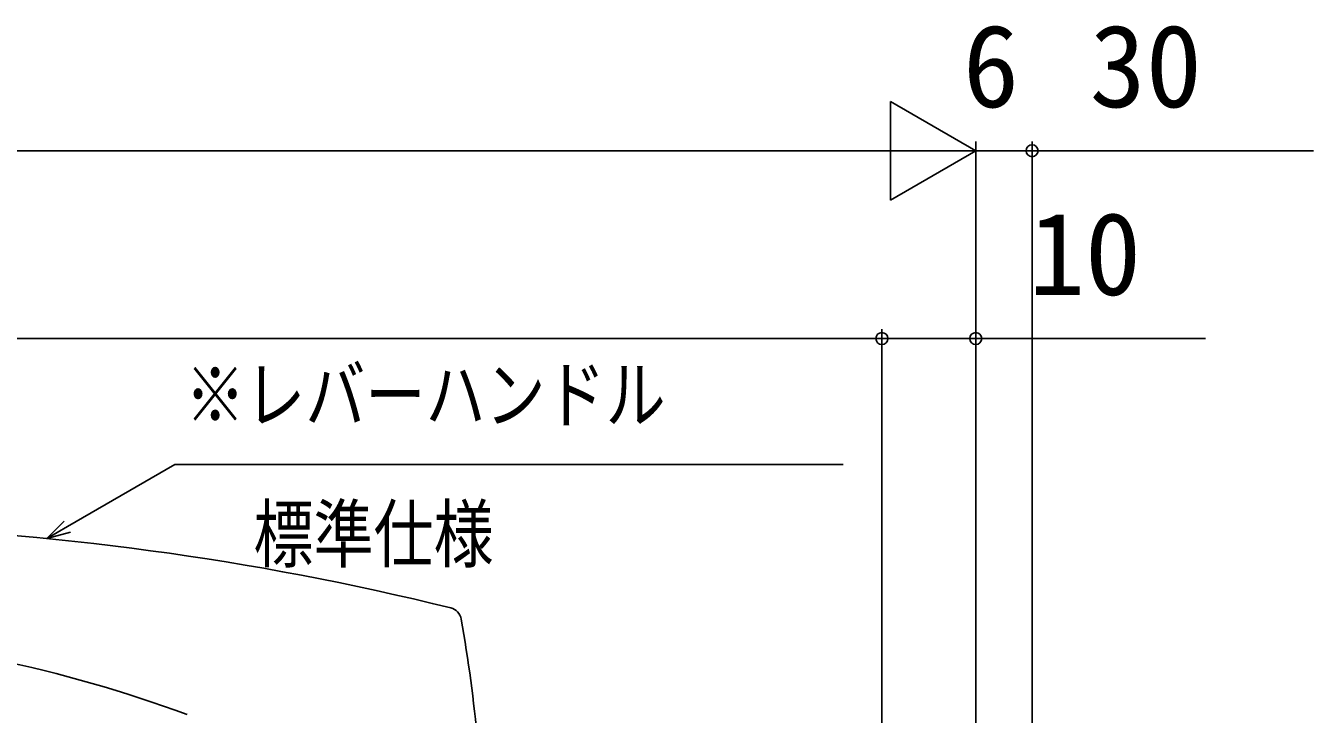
# Model space of a CAD drawing. Units: millimetres, scale not verified. Extents: x -525 to 525, y -783 to 779.
# Drawn here: x 258.8 to 395.1, y 75.6 to 149 of the extents above; entities that cross this region are included whole.
import ezdxf
from ezdxf.enums import TextEntityAlignment as Align

# ---------------------------------------------------------------- set-up
doc = ezdxf.new("R2010")
doc.units = ezdxf.units.MM
doc.header["$LTSCALE"] = 4
doc.layers.add('0-4_YKK_13', color=4, linetype='Continuous')
doc.layers.add('0-6_YKK_D', color=6, linetype='Continuous')
doc.styles.add('ＭＳ ゴシック', font='')
doc.styles.get('ＭＳ ゴシック').set_extended_font_data('MS Gothic')

msp = doc.modelspace()

# ---------------------------------------------------------------- linework, layer by layer
at = {"layer": '0-4_YKK_13'}
for centre, radius, start, end in [((231.938, -204.233), 300, 76.08983, 88.53172), ((303.698, 85.513), 1.5, 10.10344, 76.08983), ((157.5, 59.462), 150, 0, 10.10344), ((224.5, -65.266), 150, 69.93624, 86.17745)]:
    msp.add_arc(centre, radius, start, end, dxfattribs=at)
at = {"layer": '0-6_YKK_D'}
for p, q in [((360, 135.668), (350.907, 140.918)), ((350.907, 140.918), (350.907, 130.418)), ((360, 36.457), (360, 136.668)), ((360, 36.457), (360, 136.668)), ((366, 32.9), (366, 136.668)), ((366, 32.9), (366, 136.668)), ((30.5, 135.668), (349.5, 135.668)), ((360, 135.668), (341.813, 135.668)), ((360, 135.668), (350.907, 130.418)), ((360, 135.668), (366, 135.668)), ((366, 135.668), (396, 135.668)), ((350, -19.1), (350, 116.668)), ((350, -19.1), (350, 116.668)), ((360, 36.457), (360, 116.668)), ((69.5, 115.668), (350, 115.668))]:
    msp.add_line(p, q, dxfattribs=at)
for points in [[(350, 115.668), (360, 115.668), (384.497, 115.668)], [(260.999, 94.356), (263.207, 95.631), (274.642, 102.233), (345.883, 102.233)], [(263.549, 95.039), (260.999, 94.356), (262.866, 96.222)]]:
    msp.add_lwpolyline(points, dxfattribs=at)
for centre in [(366, 135.668), (366, 135.668), (350, 115.668), (350, 115.668), (360, 115.668)]:
    msp.add_circle(centre, 0.637, dxfattribs=at)

# ---------------------------------------------------------------- texts
at = {"layer": '0-6_YKK_D', "style": 'ＭＳ ゴシック'}
for s, p in [('6', (358.636, 137.668)), ('30', (372.136, 137.668)), ('10', (365.656, 117.668))]:
    msp.add_text(s, height=8.798, dxfattribs=at).set_placement(p, align=Align.BOTTOM_LEFT)
at = {"layer": '0-6_YKK_D', "style": 'ＭＳ ゴシック', "width": 0.8}
for s, p in [('※レバーハンドル', (275.754, 104.988)), ('\u3000標準仕様', (276.627, 90.154))]:
    msp.add_text(s, height=5.865, dxfattribs=at).set_placement(p, align=Align.BOTTOM_LEFT)

doc.saveas('drawing.dxf')
